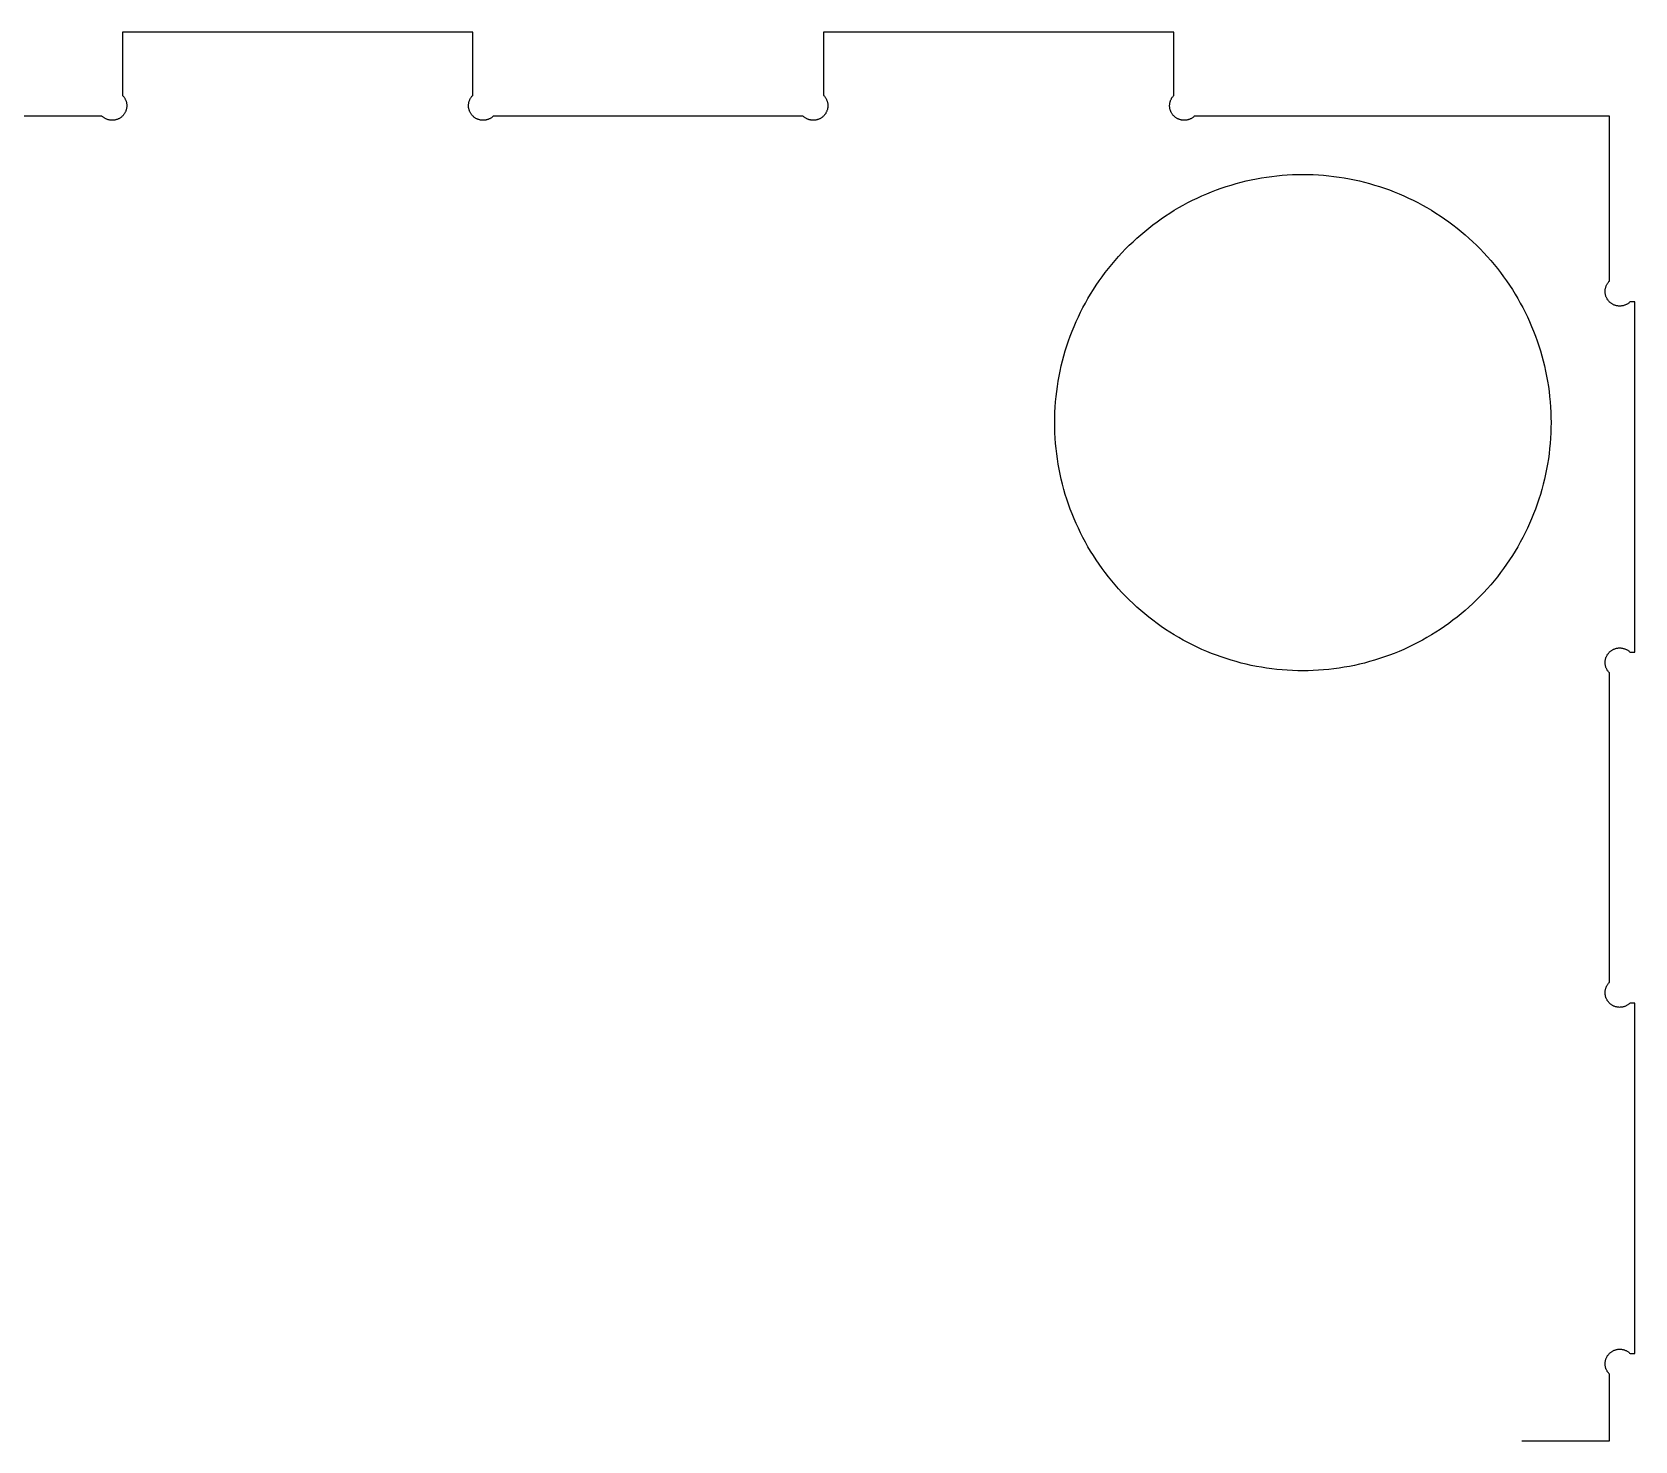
# Model space of a CAD drawing. Extents: x 0 to 96, y 0 to 48.
# Drawn here: x 13.73 to 27.46, y 9.39 to 21.45 of the extents above; entities that cross this region are included whole.
import ezdxf

# ---------------------------------------------------------------- set-up
doc = ezdxf.new("R2010")
doc.units = 0
doc.layers.add('Layer_1', color=7, linetype='CONTINUOUS')

msp = doc.modelspace()

# ---------------------------------------------------------------- linework, layer by layer
at = {"layer": 'Layer_1', "color": 7}
for p, q in [((17.50654, 21.453469), (14.50654, 21.453469)), ((14.50654, 21.453469), (14.50654, 20.9115)), ((17.50654, 20.9115), (17.50654, 21.453469)), ((23.510477, 21.453469), (20.510477, 21.453469)), ((20.510477, 21.453469), (20.510477, 20.9115)), ((23.510477, 20.9115), (23.510477, 21.453469)), ((14.50654, 20.9115), (14.510162, 20.907721)), ((14.510162, 20.907721), (14.513627, 20.903784)), ((14.513627, 20.903784), (14.516933, 20.899729)), ((14.516933, 20.899729), (14.520043, 20.895516)), ((14.520043, 20.895516), (14.522997, 20.891185)), ((14.522997, 20.891185), (14.525752, 20.886737)), ((14.525752, 20.886737), (14.528311, 20.88217)), ((14.528311, 20.88217), (14.530673, 20.877524)), ((14.530673, 20.877524), (14.532879, 20.87276)), ((14.532879, 20.87276), (14.534847, 20.867918)), ((14.534847, 20.867918), (14.536619, 20.862996)), ((17.476461, 20.862996), (17.478232, 20.867918)), ((17.478232, 20.867918), (17.480201, 20.87276)), ((17.480201, 20.87276), (17.482406, 20.877524)), ((17.482406, 20.877524), (17.484768, 20.88217)), ((17.484768, 20.88217), (17.487327, 20.886737)), ((17.487327, 20.886737), (17.490083, 20.891185)), ((17.490083, 20.891185), (17.493036, 20.895516)), ((17.493036, 20.895516), (17.496147, 20.899729)), ((17.496147, 20.899729), (17.499453, 20.903784)), ((17.499453, 20.903784), (17.502918, 20.907721)), ((17.502918, 20.907721), (17.50654, 20.9115)), ((20.510477, 20.9115), (20.514099, 20.907721)), ((20.514099, 20.907721), (20.517563, 20.903784)), ((20.517563, 20.903784), (20.52087, 20.899729)), ((20.52087, 20.899729), (20.523981, 20.895516)), ((20.523981, 20.895516), (20.526933, 20.891185)), ((20.526933, 20.891185), (20.529689, 20.886737)), ((20.529689, 20.886737), (20.532249, 20.88217)), ((20.532249, 20.88217), (20.534611, 20.877524)), ((20.534611, 20.877524), (20.536816, 20.87276)), ((20.536816, 20.87276), (20.538784, 20.867918)), ((20.538784, 20.867918), (20.540556, 20.862996)), ((23.480398, 20.862996), (23.48217, 20.867918)), ((23.48217, 20.867918), (23.484138, 20.87276)), ((23.484138, 20.87276), (23.486343, 20.877524)), ((23.486343, 20.877524), (23.488706, 20.88217)), ((23.488706, 20.88217), (23.491264, 20.886737)), ((23.491264, 20.886737), (23.49402, 20.891185)), ((23.49402, 20.891185), (23.496973, 20.895516)), ((23.496973, 20.895516), (23.500083, 20.899729)), ((23.500083, 20.899729), (23.50339, 20.903784)), ((23.50339, 20.903784), (23.506854, 20.907721)), ((23.506854, 20.907721), (23.510477, 20.9115)), ((14.329768, 20.734729), (11.679374, 20.734729)), ((14.333548, 20.731107), (14.329768, 20.734729)), ((14.337484, 20.727642), (14.333548, 20.731107)), ((14.34154, 20.724335), (14.337484, 20.727642)), ((14.500831, 20.729335), (14.496816, 20.725949)), ((14.50465, 20.732878), (14.500831, 20.729335)), ((14.508351, 20.736579), (14.50465, 20.732878)), ((14.511933, 20.740437), (14.508351, 20.736579)), ((14.51528, 20.744453), (14.511933, 20.740437)), ((14.518508, 20.748587), (14.51528, 20.744453)), ((14.52154, 20.752839), (14.518508, 20.748587)), ((14.524374, 20.757248), (14.52154, 20.752839)), ((14.527051, 20.761737), (14.524374, 20.757248)), ((14.529532, 20.766343), (14.527051, 20.761737)), ((14.531816, 20.771067), (14.529532, 20.766343)), ((14.533902, 20.77587), (14.531816, 20.771067)), ((14.535752, 20.780752), (14.533902, 20.77587)), ((14.537446, 20.785713), (14.535752, 20.780752)), ((14.536619, 20.862996), (14.538193, 20.857996)), ((14.538902, 20.790752), (14.537446, 20.785713)), ((14.538193, 20.857996), (14.539532, 20.852918)), ((14.540122, 20.795831), (14.538902, 20.790752)), ((14.539532, 20.852918), (14.540673, 20.8478)), ((14.541186, 20.800989), (14.540119, 20.795831)), ((14.540673, 20.8478), (14.541618, 20.842681)), ((14.542012, 20.806146), (14.54119, 20.800989)), ((14.541619, 20.842681), (14.54233, 20.837485)), ((14.542603, 20.811343), (14.542014, 20.806146)), ((14.542327, 20.837485), (14.542804, 20.832248)), ((14.542997, 20.816579), (14.542608, 20.811343)), ((14.5428, 20.832248), (14.543078, 20.827052)), ((14.543154, 20.821815), (14.542999, 20.816579)), ((14.543076, 20.827052), (14.543187, 20.821815)), ((17.469926, 20.821815), (17.470037, 20.827052)), ((17.470083, 20.816579), (17.469928, 20.821815)), ((17.470004, 20.827052), (17.470282, 20.832248)), ((17.470477, 20.811343), (17.470088, 20.816579)), ((17.47028, 20.832248), (17.470758, 20.837485)), ((17.471068, 20.806146), (17.470479, 20.811343)), ((17.470752, 20.837485), (17.471463, 20.842681)), ((17.471894, 20.800989), (17.471072, 20.806146)), ((17.471461, 20.842681), (17.472406, 20.8478)), ((17.472957, 20.795831), (17.47189, 20.800989)), ((17.472406, 20.8478), (17.473548, 20.852918)), ((17.474178, 20.790752), (17.472957, 20.795831)), ((17.473548, 20.852918), (17.474887, 20.857996)), ((17.475634, 20.785713), (17.474178, 20.790752)), ((17.474887, 20.857996), (17.476461, 20.862996)), ((17.477327, 20.780752), (17.475634, 20.785713)), ((17.479178, 20.77587), (17.477327, 20.780752)), ((17.481264, 20.771067), (17.479178, 20.77587)), ((17.483548, 20.766343), (17.481264, 20.771067)), ((17.486028, 20.761737), (17.483548, 20.766343)), ((17.488706, 20.757248), (17.486028, 20.761737)), ((17.49154, 20.752839), (17.488706, 20.757248)), ((17.494571, 20.748587), (17.49154, 20.752839)), ((17.4978, 20.744453), (17.494571, 20.748587)), ((17.501147, 20.740437), (17.4978, 20.744453)), ((17.504689, 20.736579), (17.501147, 20.740437)), ((17.50839, 20.732878), (17.504689, 20.736579)), ((17.512249, 20.729335), (17.50839, 20.732878)), ((17.516264, 20.725949), (17.512249, 20.729335)), ((17.677603, 20.729335), (17.673587, 20.725949)), ((17.681461, 20.732878), (17.677603, 20.729335)), ((17.683311, 20.734729), (17.681461, 20.732878)), ((20.333706, 20.734729), (17.683311, 20.734729)), ((20.337484, 20.731107), (20.333706, 20.734729)), ((20.341422, 20.727642), (20.337484, 20.731107)), ((20.345477, 20.724335), (20.341422, 20.727642)), ((20.504768, 20.729335), (20.500752, 20.725949)), ((20.508587, 20.732878), (20.504768, 20.729335)), ((20.512288, 20.736579), (20.508587, 20.732878)), ((20.51587, 20.740437), (20.512288, 20.736579)), ((20.519217, 20.744453), (20.51587, 20.740437)), ((20.522446, 20.748587), (20.519217, 20.744453)), ((20.525477, 20.752839), (20.522446, 20.748587)), ((20.528311, 20.757248), (20.525477, 20.752839)), ((20.530989, 20.761737), (20.528311, 20.757248)), ((20.533469, 20.766343), (20.530989, 20.761737)), ((20.535752, 20.771067), (20.533469, 20.766343)), ((20.537839, 20.77587), (20.535752, 20.771067)), ((20.539689, 20.780752), (20.537839, 20.77587)), ((20.541382, 20.785713), (20.539689, 20.780752)), ((20.540556, 20.862996), (20.54213, 20.857996)), ((20.542839, 20.790752), (20.541382, 20.785713)), ((20.54213, 20.857996), (20.543469, 20.852918)), ((20.54406, 20.795831), (20.542839, 20.790752)), ((20.543469, 20.852918), (20.544611, 20.8478)), ((20.545122, 20.800989), (20.544056, 20.795831)), ((20.544611, 20.8478), (20.545556, 20.842681)), ((20.545949, 20.806146), (20.545127, 20.800989)), ((20.545556, 20.842681), (20.546267, 20.837485)), ((20.54654, 20.811343), (20.545951, 20.806146)), ((20.546264, 20.837485), (20.546742, 20.832248)), ((20.546933, 20.816579), (20.546544, 20.811343)), ((20.546737, 20.832248), (20.547014, 20.827052)), ((20.547091, 20.821815), (20.546936, 20.816579)), ((20.547012, 20.827052), (20.547123, 20.821815)), ((23.473862, 20.821815), (23.473973, 20.827052)), ((23.47402, 20.816579), (23.473864, 20.821815)), ((23.473941, 20.827052), (23.474219, 20.832248)), ((23.474413, 20.811343), (23.474024, 20.816579)), ((23.474217, 20.832248), (23.474694, 20.837485)), ((23.475004, 20.806146), (23.474416, 20.811343)), ((23.474689, 20.837485), (23.4754, 20.842681)), ((23.475831, 20.800989), (23.475009, 20.806146)), ((23.475398, 20.842681), (23.476342, 20.8478)), ((23.476894, 20.795831), (23.475828, 20.800989)), ((23.476343, 20.8478), (23.477484, 20.852918)), ((23.478114, 20.790752), (23.476894, 20.795831)), ((23.477484, 20.852918), (23.478823, 20.857996)), ((23.479571, 20.785713), (23.478114, 20.790752)), ((23.478823, 20.857996), (23.480398, 20.862996)), ((23.481264, 20.780752), (23.479571, 20.785713)), ((23.483114, 20.77587), (23.481264, 20.780752)), ((23.485201, 20.771067), (23.483114, 20.77587)), ((23.487484, 20.766343), (23.485201, 20.771067)), ((23.489966, 20.761737), (23.487484, 20.766343)), ((23.492642, 20.757248), (23.489966, 20.761737)), ((23.495477, 20.752839), (23.492642, 20.757248)), ((23.498508, 20.748587), (23.495477, 20.752839)), ((23.501737, 20.744453), (23.498508, 20.748587)), ((23.505083, 20.740437), (23.501737, 20.744453)), ((23.508627, 20.736579), (23.505083, 20.740437)), ((23.512327, 20.732878), (23.508627, 20.736579)), ((23.516186, 20.729335), (23.512327, 20.732878)), ((23.520201, 20.725949), (23.516186, 20.729335)), ((23.68154, 20.729335), (23.677524, 20.725949)), ((23.685398, 20.732878), (23.68154, 20.729335)), ((23.687249, 20.734729), (23.685398, 20.732878)), ((27.239926, 20.734729), (23.687249, 20.734729)), ((27.239926, 19.320713), (27.239926, 20.734729)), ((14.345752, 20.721225), (14.34154, 20.724335)), ((14.350083, 20.718272), (14.345752, 20.721225)), ((14.354532, 20.715516), (14.350083, 20.718272)), ((14.359099, 20.712957), (14.354532, 20.715516)), ((14.363744, 20.710556), (14.359099, 20.712957)), ((14.368508, 20.70839), (14.363744, 20.710556)), ((14.373351, 20.706422), (14.368508, 20.70839)), ((14.378272, 20.70465), (14.373351, 20.706422)), ((14.383272, 20.703075), (14.378272, 20.70465)), ((14.388351, 20.701737), (14.383272, 20.703075)), ((14.39343, 20.700595), (14.388351, 20.701737)), ((14.398587, 20.69965), (14.39343, 20.700594)), ((14.403784, 20.698941), (14.398587, 20.69965)), ((14.408981, 20.69843), (14.403784, 20.698942)), ((14.414217, 20.698154), (14.408981, 20.698429)), ((14.419453, 20.698115), (14.414217, 20.698159)), ((14.424689, 20.698272), (14.419453, 20.698114)), ((14.429926, 20.698666), (14.424689, 20.698272)), ((14.435122, 20.699256), (14.429926, 20.698666)), ((14.44028, 20.700083), (14.435122, 20.699256)), ((14.445438, 20.701107), (14.44028, 20.700083)), ((14.450517, 20.702367), (14.445438, 20.701107)), ((14.455517, 20.703823), (14.450517, 20.702367)), ((14.460477, 20.705516), (14.455517, 20.703823)), ((14.465398, 20.707367), (14.460477, 20.705516)), ((14.470201, 20.709453), (14.465398, 20.707367)), ((14.474887, 20.711737), (14.470201, 20.709453)), ((14.479532, 20.714217), (14.474887, 20.711737)), ((14.48402, 20.716855), (14.479532, 20.714217)), ((14.48843, 20.719729), (14.48402, 20.716855)), ((14.492681, 20.72276), (14.48843, 20.719729)), ((14.496816, 20.725949), (14.492681, 20.72276)), ((17.520398, 20.72276), (17.516264, 20.725949)), ((17.52465, 20.719729), (17.520398, 20.72276)), ((17.52906, 20.716855), (17.52465, 20.719729)), ((17.533548, 20.714217), (17.52906, 20.716855)), ((17.538193, 20.711737), (17.533548, 20.714217)), ((17.542879, 20.709453), (17.538193, 20.711737)), ((17.547681, 20.707367), (17.542879, 20.709453)), ((17.552603, 20.705516), (17.547681, 20.707367)), ((17.557563, 20.703823), (17.552603, 20.705516)), ((17.562563, 20.702367), (17.557563, 20.703823)), ((17.567642, 20.701107), (17.562563, 20.702367)), ((17.5728, 20.700083), (17.567642, 20.701106)), ((17.577957, 20.699256), (17.5728, 20.700083)), ((17.583154, 20.698666), (17.577957, 20.699256)), ((17.58839, 20.698272), (17.583154, 20.698665)), ((17.593627, 20.698115), (17.58839, 20.698272)), ((17.596224, 20.698115), (17.593627, 20.698115)), ((17.601461, 20.698272), (17.596224, 20.698114)), ((17.606698, 20.698666), (17.601461, 20.698272)), ((17.611894, 20.699256), (17.606698, 20.698666)), ((17.617051, 20.700083), (17.611894, 20.699256)), ((17.622209, 20.701107), (17.617051, 20.700083)), ((17.627288, 20.702367), (17.622209, 20.701107)), ((17.632288, 20.703823), (17.627288, 20.702367)), ((17.637288, 20.705516), (17.632288, 20.703823)), ((17.64217, 20.707367), (17.637288, 20.705516)), ((17.646973, 20.709453), (17.64217, 20.707367)), ((17.651658, 20.711737), (17.646973, 20.709453)), ((17.656303, 20.714217), (17.651658, 20.711737)), ((17.660792, 20.716855), (17.656303, 20.714217)), ((17.665201, 20.719729), (17.660792, 20.716855)), ((17.669453, 20.72276), (17.665201, 20.719729)), ((17.673587, 20.725949), (17.669453, 20.72276)), ((20.349689, 20.721225), (20.345477, 20.724335)), ((20.35402, 20.718272), (20.349689, 20.721225)), ((20.358469, 20.715516), (20.35402, 20.718272)), ((20.363036, 20.712957), (20.358469, 20.715516)), ((20.367681, 20.710556), (20.363036, 20.712957)), ((20.372446, 20.70839), (20.367681, 20.710556)), ((20.377288, 20.706422), (20.372446, 20.70839)), ((20.382209, 20.70465), (20.377288, 20.706422)), ((20.387209, 20.703075), (20.382209, 20.70465)), ((20.392288, 20.701737), (20.387209, 20.703075)), ((20.397367, 20.700595), (20.392288, 20.701737)), ((20.402524, 20.69965), (20.397367, 20.700594)), ((20.407721, 20.698941), (20.402524, 20.69965)), ((20.412918, 20.69843), (20.407721, 20.698942)), ((20.418154, 20.698154), (20.412918, 20.698429)), ((20.42339, 20.698115), (20.418154, 20.698159)), ((20.428627, 20.698272), (20.42339, 20.698114)), ((20.433862, 20.698666), (20.428627, 20.698272)), ((20.43906, 20.699256), (20.433862, 20.698666)), ((20.444217, 20.700083), (20.43906, 20.699256)), ((20.449374, 20.701107), (20.444217, 20.700083)), ((20.454453, 20.702367), (20.449374, 20.701107)), ((20.459453, 20.703823), (20.454453, 20.702367)), ((20.464413, 20.705516), (20.459453, 20.703823)), ((20.469336, 20.707367), (20.464413, 20.705516)), ((20.474138, 20.709453), (20.469336, 20.707367)), ((20.478823, 20.711737), (20.474138, 20.709453)), ((20.483469, 20.714217), (20.478823, 20.711737)), ((20.487957, 20.716855), (20.483469, 20.714217)), ((20.492367, 20.719729), (20.487957, 20.716855)), ((20.496619, 20.72276), (20.492367, 20.719729)), ((20.500752, 20.725949), (20.496619, 20.72276)), ((23.524336, 20.72276), (23.520201, 20.725949)), ((23.528587, 20.719729), (23.524336, 20.72276)), ((23.532997, 20.716855), (23.528587, 20.719729)), ((23.537484, 20.714217), (23.532997, 20.716855)), ((23.54213, 20.711737), (23.537484, 20.714217)), ((23.546816, 20.709453), (23.54213, 20.711737)), ((23.551619, 20.707367), (23.546816, 20.709453)), ((23.55654, 20.705516), (23.551619, 20.707367)), ((23.5615, 20.703823), (23.55654, 20.705516)), ((23.5665, 20.702367), (23.5615, 20.703823)), ((23.571579, 20.701107), (23.5665, 20.702367)), ((23.576737, 20.700083), (23.571579, 20.701106)), ((23.581894, 20.699256), (23.576737, 20.700083)), ((23.587091, 20.698666), (23.581894, 20.699256)), ((23.592327, 20.698272), (23.587091, 20.698665)), ((23.597563, 20.698115), (23.592327, 20.698272)), ((23.600162, 20.698115), (23.597563, 20.698115)), ((23.605398, 20.698272), (23.600162, 20.698114)), ((23.610634, 20.698666), (23.605398, 20.698272)), ((23.615831, 20.699256), (23.610634, 20.698666)), ((23.620989, 20.700083), (23.615831, 20.699256)), ((23.626147, 20.701107), (23.620989, 20.700083)), ((23.631224, 20.702367), (23.626147, 20.701107)), ((23.636224, 20.703823), (23.631224, 20.702367)), ((23.641224, 20.705516), (23.636224, 20.703823)), ((23.646107, 20.707367), (23.641224, 20.705516)), ((23.65091, 20.709453), (23.646107, 20.707367)), ((23.655594, 20.711737), (23.65091, 20.709453)), ((23.660241, 20.714217), (23.655594, 20.711737)), ((23.664729, 20.716855), (23.660241, 20.714217)), ((23.669138, 20.719729), (23.664729, 20.716855)), ((23.67339, 20.72276), (23.669138, 20.719729)), ((23.677524, 20.725949), (23.67339, 20.72276)), ((24.086461, 20.167957), (24.129689, 20.178587)), ((24.129689, 20.178587), (24.173114, 20.188272)), ((24.173114, 20.188272), (24.216737, 20.197091)), ((24.216737, 20.197091), (24.260556, 20.204965)), ((24.260556, 20.204965), (24.304492, 20.211933)), ((24.304492, 20.211933), (24.348587, 20.217957)), ((24.348587, 20.217957), (24.3928, 20.223075)), ((24.3928, 20.223075), (24.43713, 20.227288)), ((24.43713, 20.227288), (24.4815, 20.230516)), ((24.4815, 20.230516), (24.525949, 20.232839)), ((24.525949, 20.232839), (24.570438, 20.234256)), ((24.570438, 20.234256), (24.614926, 20.234729)), ((24.614926, 20.234729), (24.659413, 20.234257)), ((24.659413, 20.234256), (24.703902, 20.232839)), ((24.703902, 20.232839), (24.748351, 20.230516)), ((24.748351, 20.230516), (24.79276, 20.227288)), ((24.79276, 20.227288), (24.837051, 20.223075)), ((24.837051, 20.223075), (24.881264, 20.217957)), ((24.881264, 20.217957), (24.925359, 20.211933)), ((24.925359, 20.211933), (24.969296, 20.204965)), ((24.969296, 20.204965), (25.013114, 20.197091)), ((25.013114, 20.197091), (25.056737, 20.188272)), ((25.056737, 20.188272), (25.100162, 20.178587)), ((25.100162, 20.178587), (25.14339, 20.167957)), ((23.710162, 20.032485), (23.750594, 20.050989)), ((23.750594, 20.050989), (23.791461, 20.068666)), ((23.791461, 20.068666), (23.832681, 20.085516)), ((23.832681, 20.085516), (23.874217, 20.101461)), ((23.874217, 20.101461), (23.916107, 20.11654)), ((23.916107, 20.11654), (23.958272, 20.130713)), ((23.958272, 20.130713), (24.000752, 20.14402)), ((24.000752, 20.14402), (24.043469, 20.156461)), ((24.043469, 20.156461), (24.086461, 20.167957)), ((25.14339, 20.167957), (25.186382, 20.156461)), ((25.186382, 20.156461), (25.229138, 20.14402)), ((25.229138, 20.14402), (25.271579, 20.130713)), ((25.271579, 20.130713), (25.313784, 20.11654)), ((25.313784, 20.11654), (25.355634, 20.101461)), ((25.355634, 20.101461), (25.397209, 20.085516)), ((25.397209, 20.085516), (25.43839, 20.068666)), ((25.43839, 20.068666), (25.479257, 20.050989)), ((25.479257, 20.050989), (25.519729, 20.032485)), ((23.438981, 19.879689), (23.476303, 19.903902)), ((23.476303, 19.903902), (23.514138, 19.927367)), ((23.514138, 19.927367), (23.552446, 19.950044)), ((23.552446, 19.950044), (23.591186, 19.971855)), ((23.591186, 19.971855), (23.630438, 19.992918)), ((23.630438, 19.992918), (23.670083, 20.013115)), ((23.670083, 20.013115), (23.710162, 20.032485)), ((25.519729, 20.032485), (25.559768, 20.013115)), ((25.559768, 20.013115), (25.599453, 19.992918)), ((25.599453, 19.992918), (25.638666, 19.971855)), ((25.638666, 19.971855), (25.677446, 19.950044)), ((25.677446, 19.950044), (25.715752, 19.927367)), ((25.715752, 19.927367), (25.753548, 19.903902)), ((25.753548, 19.903902), (25.79087, 19.879689)), ((23.260398, 19.747052), (23.295004, 19.775083)), ((23.295004, 19.775083), (23.330162, 19.802367)), ((23.330162, 19.802367), (23.36587, 19.828902)), ((23.36587, 19.828902), (23.40217, 19.85465)), ((23.40217, 19.85465), (23.438981, 19.879689)), ((25.79087, 19.879689), (25.827681, 19.85465)), ((25.827681, 19.85465), (25.863981, 19.828902)), ((25.863981, 19.828902), (25.899689, 19.802367)), ((25.899689, 19.802367), (25.934887, 19.775083)), ((25.934887, 19.775083), (25.969453, 19.747052)), ((23.128154, 19.627957), (23.16028, 19.658784)), ((23.16028, 19.658784), (23.193036, 19.688902)), ((23.193036, 19.688902), (23.226422, 19.718351)), ((23.226422, 19.718351), (23.260398, 19.747052)), ((25.969453, 19.747052), (26.00343, 19.718351)), ((26.00343, 19.718351), (26.036816, 19.688902)), ((26.036816, 19.688902), (26.069611, 19.658784)), ((26.069611, 19.658784), (26.101698, 19.627957)), ((22.977603, 19.464256), (23.006303, 19.498233)), ((23.006303, 19.498233), (23.035752, 19.531619)), ((23.035752, 19.531619), (23.06587, 19.564374)), ((23.06587, 19.564374), (23.096658, 19.5965)), ((23.096658, 19.5965), (23.128154, 19.627957)), ((26.101698, 19.627957), (26.133193, 19.5965)), ((26.133193, 19.5965), (26.163981, 19.564374)), ((26.163981, 19.564374), (26.194099, 19.531619)), ((26.194099, 19.531619), (26.223548, 19.498233)), ((26.223548, 19.498233), (26.252288, 19.464256)), ((22.870004, 19.322485), (22.895752, 19.358784)), ((22.895752, 19.358784), (22.922288, 19.394493)), ((22.922288, 19.394493), (22.949571, 19.42965)), ((22.949571, 19.42965), (22.977603, 19.464256)), ((26.252288, 19.464256), (26.28028, 19.42965)), ((26.28028, 19.42965), (26.307563, 19.394493)), ((26.307563, 19.394493), (26.334099, 19.358784)), ((26.334099, 19.358784), (26.359887, 19.322485)), ((22.797288, 19.210516), (22.820752, 19.248351)), ((22.820752, 19.248351), (22.844966, 19.285674)), ((22.844966, 19.285674), (22.870004, 19.322485)), ((26.359887, 19.322485), (26.384887, 19.285674)), ((26.384887, 19.285674), (26.409138, 19.248351)), ((26.409138, 19.248351), (26.432563, 19.210516)), ((27.203508, 19.225752), (27.203308, 19.230989)), ((27.203311, 19.230989), (27.203422, 19.236225)), ((27.20339, 19.236225), (27.203668, 19.241461)), ((27.203862, 19.220555), (27.203507, 19.225752)), ((27.203666, 19.241461), (27.204143, 19.246697)), ((27.204492, 19.215359), (27.203859, 19.220555)), ((27.204138, 19.246697), (27.204849, 19.251855)), ((27.204847, 19.251855), (27.205791, 19.257012)), ((27.205792, 19.257012), (27.206933, 19.26213)), ((27.206933, 19.26213), (27.208272, 19.26717)), ((27.208272, 19.26717), (27.209847, 19.27217)), ((27.209847, 19.27217), (27.211619, 19.277091)), ((27.211619, 19.277091), (27.213587, 19.281973)), ((27.213587, 19.281973), (27.215792, 19.286737)), ((27.215792, 19.286737), (27.218154, 19.291382)), ((27.218154, 19.291382), (27.220713, 19.295949)), ((27.220713, 19.295949), (27.223469, 19.300398)), ((27.223469, 19.300398), (27.226422, 19.304729)), ((27.226422, 19.304729), (27.229532, 19.308941)), ((27.229532, 19.308941), (27.232839, 19.312996)), ((27.232839, 19.312996), (27.236303, 19.316933)), ((27.236303, 19.316933), (27.239926, 19.320713)), ((22.71154, 19.054571), (22.731737, 19.094217)), ((22.731737, 19.094217), (22.75276, 19.13343)), ((22.75276, 19.13343), (22.774611, 19.172209)), ((22.774611, 19.172209), (22.797288, 19.210516)), ((26.432563, 19.210516), (26.455241, 19.172209)), ((26.455241, 19.172209), (26.477091, 19.13343)), ((26.477091, 19.13343), (26.498114, 19.094217)), ((26.498114, 19.094217), (26.518311, 19.054571)), ((27.20528, 19.210162), (27.204491, 19.215359)), ((27.206343, 19.205044), (27.205277, 19.210162)), ((27.207563, 19.199965), (27.206343, 19.205044)), ((27.20902, 19.194926), (27.207563, 19.199965)), ((27.210713, 19.189965), (27.20902, 19.194926)), ((27.212603, 19.185083), (27.210713, 19.189965)), ((27.21465, 19.18028), (27.212603, 19.185083)), ((27.216933, 19.175556), (27.21465, 19.18028)), ((27.219413, 19.170949), (27.216933, 19.175556)), ((27.222091, 19.166461), (27.219413, 19.170949)), ((27.224926, 19.162052), (27.222091, 19.166461)), ((27.227957, 19.1578), (27.224926, 19.162052)), ((27.231186, 19.153666), (27.227957, 19.1578)), ((27.234571, 19.14965), (27.231186, 19.153666)), ((27.238114, 19.145792), (27.234571, 19.14965)), ((27.241816, 19.142091), (27.238114, 19.145792)), ((27.245634, 19.138548), (27.241816, 19.142091)), ((27.24965, 19.135162), (27.245634, 19.138548)), ((27.253784, 19.131973), (27.24965, 19.135162)), ((27.258076, 19.128941), (27.253784, 19.131973)), ((27.262446, 19.126067), (27.258076, 19.128941)), ((27.266973, 19.12343), (27.262446, 19.126067)), ((27.271579, 19.120949), (27.266973, 19.12343)), ((27.276264, 19.118666), (27.271579, 19.120949)), ((27.281107, 19.116579), (27.276264, 19.118666)), ((27.285989, 19.114689), (27.281107, 19.116579)), ((27.290949, 19.113036), (27.285989, 19.114689)), ((27.295949, 19.111579), (27.290949, 19.113036)), ((27.301068, 19.110319), (27.295949, 19.111579)), ((27.306186, 19.109296), (27.301068, 19.110319)), ((27.311343, 19.108469), (27.306186, 19.109296)), ((27.31654, 19.107878), (27.311343, 19.108468)), ((27.321776, 19.107485), (27.31654, 19.107878)), ((27.327012, 19.107327), (27.321776, 19.107485)), ((27.332249, 19.107367), (27.327012, 19.107322)), ((27.337484, 19.107642), (27.332249, 19.107367)), ((27.342681, 19.108154), (27.337484, 19.107642)), ((27.347879, 19.108863), (27.342681, 19.108154)), ((27.353036, 19.109768), (27.347879, 19.108863)), ((27.358154, 19.11091), (27.353036, 19.109768)), ((27.363193, 19.112288), (27.358154, 19.11091)), ((27.368193, 19.113823), (27.363193, 19.112288)), ((27.373114, 19.115634), (27.368193, 19.113823)), ((27.377957, 19.117603), (27.373114, 19.115634)), ((27.382721, 19.119768), (27.377957, 19.117603)), ((27.387406, 19.12217), (27.382721, 19.119768)), ((27.391933, 19.124729), (27.387406, 19.12217)), ((27.396382, 19.127485), (27.391933, 19.124729)), ((27.400713, 19.130437), (27.396382, 19.127485)), ((27.404926, 19.133548), (27.400713, 19.130437)), ((27.40902, 19.136855), (27.404926, 19.133548)), ((27.412918, 19.140319), (27.40902, 19.136855)), ((27.416698, 19.143941), (27.412918, 19.140319)), ((27.458666, 19.143941), (27.416698, 19.143941)), ((27.458666, 16.143941), (27.458666, 19.143941)), ((22.655989, 18.933193), (22.673627, 18.97402)), ((22.673627, 18.97402), (22.69217, 19.014493)), ((22.69217, 19.014493), (22.71154, 19.054571)), ((26.518311, 19.054571), (26.537681, 19.014493)), ((26.537681, 19.014493), (26.556224, 18.97402)), ((26.556224, 18.97402), (26.573902, 18.933193)), ((22.593941, 18.766382), (22.608114, 18.808548)), ((22.608114, 18.808548), (22.623193, 18.850437)), ((22.623193, 18.850437), (22.639138, 18.891973)), ((22.639138, 18.891973), (22.655989, 18.933193)), ((26.573902, 18.933193), (26.590713, 18.891973)), ((26.590713, 18.891973), (26.606658, 18.850437)), ((26.606658, 18.850437), (26.621737, 18.808548)), ((26.621737, 18.808548), (26.63591, 18.766382)), ((22.556698, 18.638193), (22.568193, 18.681185)), ((22.568193, 18.681185), (22.580634, 18.723902)), ((22.580634, 18.723902), (22.593941, 18.766382)), ((26.63591, 18.766382), (26.649217, 18.723902)), ((26.649217, 18.723902), (26.661658, 18.681185)), ((26.661658, 18.681185), (26.673154, 18.638193)), ((22.527563, 18.507918), (22.536382, 18.55154)), ((22.536382, 18.55154), (22.546068, 18.594965)), ((22.546068, 18.594965), (22.556698, 18.638193)), ((26.673154, 18.638193), (26.683784, 18.594965)), ((26.683784, 18.594965), (26.693508, 18.55154)), ((26.693508, 18.55154), (26.702288, 18.507918)), ((22.506698, 18.376067), (22.512721, 18.420162)), ((22.512721, 18.420162), (22.519689, 18.464099)), ((22.519689, 18.464099), (22.527563, 18.507918)), ((26.702288, 18.507918), (26.710162, 18.464099)), ((26.710162, 18.464099), (26.71713, 18.420162)), ((26.71713, 18.420162), (26.723193, 18.376067)), ((22.494138, 18.243154), (22.497367, 18.287524)), ((22.497367, 18.287524), (22.501579, 18.331855)), ((22.501579, 18.331855), (22.506698, 18.376067)), ((26.723193, 18.376067), (26.728272, 18.331855)), ((26.728272, 18.331855), (26.732484, 18.287524)), ((26.732484, 18.287524), (26.735752, 18.243154)), ((22.489926, 18.109729), (22.490403, 18.154217)), ((22.490398, 18.154217), (22.491776, 18.198705)), ((22.491776, 18.198705), (22.494138, 18.243154)), ((26.735752, 18.243154), (26.738076, 18.198705)), ((26.738076, 18.198705), (26.739453, 18.154217)), ((26.739453, 18.154217), (26.739931, 18.109729)), ((22.490398, 18.065201), (22.48992, 18.109729)), ((22.491776, 18.020752), (22.490398, 18.065201)), ((22.494138, 17.976304), (22.491776, 18.020752)), ((26.738076, 18.020752), (26.735752, 17.976304)), ((26.739453, 18.065201), (26.738076, 18.020752)), ((26.739926, 18.109729), (26.739448, 18.065201)), ((22.497367, 17.931894), (22.494138, 17.976304)), ((22.501579, 17.887603), (22.497367, 17.931894)), ((22.506698, 17.84339), (22.501579, 17.887603)), ((26.728272, 17.887603), (26.723193, 17.84339)), ((26.732484, 17.931894), (26.728272, 17.887603)), ((26.735752, 17.976304), (26.732484, 17.931894)), ((22.512721, 17.799296), (22.506698, 17.84339)), ((22.519689, 17.755319), (22.512721, 17.799296)), ((22.527563, 17.71154), (22.519689, 17.755319)), ((22.536382, 17.667918), (22.527563, 17.71154)), ((26.702288, 17.71154), (26.693508, 17.667918)), ((26.710162, 17.755319), (26.702288, 17.71154)), ((26.71713, 17.799296), (26.710162, 17.755319)), ((26.723193, 17.84339), (26.71713, 17.799296)), ((22.546068, 17.624493), (22.536382, 17.667918)), ((22.556698, 17.581264), (22.546068, 17.624493)), ((22.568193, 17.538272), (22.556698, 17.581264)), ((26.673154, 17.581264), (26.661658, 17.538272)), ((26.683784, 17.624493), (26.673154, 17.581264)), ((26.693508, 17.667918), (26.683784, 17.624493)), ((22.580634, 17.495516), (22.568193, 17.538272)), ((22.593941, 17.453075), (22.580634, 17.495516)), ((22.608114, 17.41087), (22.593941, 17.453075)), ((26.63591, 17.453075), (26.621737, 17.41087)), ((26.649217, 17.495516), (26.63591, 17.453075)), ((26.661658, 17.538272), (26.649217, 17.495516)), ((22.623193, 17.36902), (22.608114, 17.41087)), ((22.639138, 17.327445), (22.623193, 17.36902)), ((22.655989, 17.286264), (22.639138, 17.327445)), ((26.590713, 17.327445), (26.573902, 17.286264)), ((26.606658, 17.36902), (26.590713, 17.327445)), ((26.621737, 17.41087), (26.606658, 17.36902)), ((22.673627, 17.245398), (22.655989, 17.286264)), ((22.69217, 17.204926), (22.673627, 17.245398)), ((22.71154, 17.164886), (22.69217, 17.204926)), ((22.731737, 17.125201), (22.71154, 17.164886)), ((26.518311, 17.164886), (26.498114, 17.125201)), ((26.537681, 17.204926), (26.518311, 17.164886)), ((26.556224, 17.245398), (26.537681, 17.204926)), ((26.573902, 17.286264), (26.556224, 17.245398)), ((22.75276, 17.085989), (22.731737, 17.125201)), ((22.774611, 17.047209), (22.75276, 17.085989)), ((22.797288, 17.008902), (22.774611, 17.047209)), ((26.455241, 17.047209), (26.432563, 17.008902)), ((26.477091, 17.085989), (26.455241, 17.047209)), ((26.498114, 17.125201), (26.477091, 17.085989)), ((22.820752, 16.971107), (22.797288, 17.008902)), ((22.844966, 16.933784), (22.820752, 16.971107)), ((22.870004, 16.896973), (22.844966, 16.933784)), ((22.895752, 16.860674), (22.870004, 16.896973)), ((26.359887, 16.896973), (26.334099, 16.860674)), ((26.384887, 16.933784), (26.359887, 16.896973)), ((26.409138, 16.971107), (26.384887, 16.933784)), ((26.432563, 17.008902), (26.409138, 16.971107)), ((22.922288, 16.824965), (22.895752, 16.860674)), ((22.949571, 16.789768), (22.922288, 16.824965)), ((22.977603, 16.755201), (22.949571, 16.789768)), ((23.006303, 16.721185), (22.977603, 16.755201)), ((26.252288, 16.755201), (26.223548, 16.721185)), ((26.28028, 16.789768), (26.252288, 16.755201)), ((26.307563, 16.824965), (26.28028, 16.789768)), ((26.334099, 16.860674), (26.307563, 16.824965)), ((23.035752, 16.687839), (23.006303, 16.721185)), ((23.06587, 16.655044), (23.035752, 16.687839)), ((23.096658, 16.622918), (23.06587, 16.655044)), ((23.128154, 16.591461), (23.096658, 16.622918)), ((26.133193, 16.622918), (26.101698, 16.591461)), ((26.163981, 16.655044), (26.133193, 16.622918)), ((26.194099, 16.687839), (26.163981, 16.655044)), ((26.223548, 16.721185), (26.194099, 16.687839)), ((23.16028, 16.560674), (23.128154, 16.591461)), ((23.193036, 16.530555), (23.16028, 16.560674)), ((23.226422, 16.501107), (23.193036, 16.530555)), ((23.260398, 16.472367), (23.226422, 16.501107)), ((23.295004, 16.444374), (23.260398, 16.472367)), ((25.969453, 16.472367), (25.934887, 16.444374)), ((26.00343, 16.501107), (25.969453, 16.472367)), ((26.036816, 16.530555), (26.00343, 16.501107)), ((26.069611, 16.560674), (26.036816, 16.530555)), ((26.101698, 16.591461), (26.069611, 16.560674)), ((23.330162, 16.417091), (23.295004, 16.444374)), ((23.36587, 16.390556), (23.330162, 16.417091)), ((23.40217, 16.364768), (23.36587, 16.390556)), ((23.438981, 16.339768), (23.40217, 16.364768)), ((23.476303, 16.315516), (23.438981, 16.339768)), ((25.79087, 16.339768), (25.753548, 16.315516)), ((25.827681, 16.364768), (25.79087, 16.339768)), ((25.863981, 16.390556), (25.827681, 16.364768)), ((25.899689, 16.417091), (25.863981, 16.390556)), ((25.934887, 16.444374), (25.899689, 16.417091)), ((23.514138, 16.292091), (23.476303, 16.315516)), ((23.552446, 16.269414), (23.514138, 16.292091)), ((23.591186, 16.247563), (23.552446, 16.269414)), ((23.630438, 16.22654), (23.591186, 16.247563)), ((23.670083, 16.206343), (23.630438, 16.22654)), ((23.710162, 16.186973), (23.670083, 16.206343)), ((25.559768, 16.206343), (25.519729, 16.186973)), ((25.599453, 16.22654), (25.559768, 16.206343)), ((25.638666, 16.247563), (25.599453, 16.22654)), ((25.677446, 16.269414), (25.638666, 16.247563)), ((25.715752, 16.292091), (25.677446, 16.269414)), ((25.753548, 16.315516), (25.715752, 16.292091)), ((23.750594, 16.16843), (23.710162, 16.186973)), ((23.791461, 16.150752), (23.750594, 16.16843)), ((23.832681, 16.133941), (23.791461, 16.150752)), ((23.874217, 16.117996), (23.832681, 16.133941)), ((23.916107, 16.102918), (23.874217, 16.117996)), ((23.958272, 16.088744), (23.916107, 16.102918)), ((24.000752, 16.075398), (23.958272, 16.088744)), ((24.043469, 16.062996), (24.000752, 16.075398)), ((24.086461, 16.0515), (24.043469, 16.062996)), ((25.186382, 16.062996), (25.14339, 16.0515)), ((25.229138, 16.075398), (25.186382, 16.062996)), ((25.271579, 16.088744), (25.229138, 16.075398)), ((25.313784, 16.102918), (25.271579, 16.088744)), ((25.355634, 16.117996), (25.313784, 16.102918)), ((25.397209, 16.133941), (25.355634, 16.117996)), ((25.43839, 16.150752), (25.397209, 16.133941)), ((25.479257, 16.16843), (25.43839, 16.150752)), ((25.519729, 16.186973), (25.479257, 16.16843)), ((27.203311, 16.056855), (27.203511, 16.062091)), ((27.203508, 16.062091), (27.203863, 16.067288)), ((27.203862, 16.067288), (27.204496, 16.072485)), ((27.204492, 16.072485), (27.205281, 16.077681)), ((27.20528, 16.077681), (27.206347, 16.0828)), ((27.206343, 16.0828), (27.207563, 16.087878)), ((27.207563, 16.087878), (27.20902, 16.092918)), ((27.20902, 16.092918), (27.210713, 16.097878)), ((27.210713, 16.097878), (27.212603, 16.10276)), ((27.212603, 16.10276), (27.21465, 16.107563)), ((27.21465, 16.107563), (27.216933, 16.112288)), ((27.216933, 16.112288), (27.219413, 16.116894)), ((27.219413, 16.116894), (27.222091, 16.121422)), ((27.222091, 16.121422), (27.224926, 16.125792)), ((27.224926, 16.125792), (27.227957, 16.130083)), ((27.227957, 16.130083), (27.231186, 16.134217)), ((27.231186, 16.134217), (27.234571, 16.138193)), ((27.234571, 16.138193), (27.238114, 16.142052)), ((27.238114, 16.142052), (27.241816, 16.145752)), ((27.241816, 16.145752), (27.245634, 16.149296)), ((27.245634, 16.149296), (27.24965, 16.152681)), ((27.24965, 16.152681), (27.253784, 16.15587)), ((27.253784, 16.15587), (27.258076, 16.158902)), ((27.258076, 16.158902), (27.262446, 16.161776)), ((27.262446, 16.161776), (27.266973, 16.164453)), ((27.266973, 16.164453), (27.271579, 16.166894)), ((27.271579, 16.166894), (27.276264, 16.169178)), ((27.276264, 16.169178), (27.281107, 16.171264)), ((27.281107, 16.171264), (27.285989, 16.173154)), ((27.285989, 16.173154), (27.290949, 16.174807)), ((27.290949, 16.174807), (27.295949, 16.176264)), ((27.295949, 16.176264), (27.301068, 16.177524)), ((27.301068, 16.177524), (27.306186, 16.178547)), ((27.306186, 16.178548), (27.311343, 16.179374)), ((27.311343, 16.179374), (27.31654, 16.179966)), ((27.31654, 16.179965), (27.321776, 16.180358)), ((27.321776, 16.180359), (27.327012, 16.180516)), ((27.327012, 16.180516), (27.332249, 16.180472)), ((27.332249, 16.180477), (27.337484, 16.180201)), ((27.337484, 16.180201), (27.342681, 16.179689)), ((27.342681, 16.179689), (27.347879, 16.17898)), ((27.347879, 16.178981), (27.353036, 16.178075)), ((27.353036, 16.178075), (27.358154, 16.176933)), ((27.358154, 16.176933), (27.363193, 16.175555)), ((27.363193, 16.175555), (27.368193, 16.17402)), ((27.368193, 16.17402), (27.373114, 16.172248)), ((27.373114, 16.172248), (27.377957, 16.170241)), ((27.377957, 16.170241), (27.382721, 16.168075)), ((27.382721, 16.168075), (27.387406, 16.165713)), ((27.387406, 16.165713), (27.391933, 16.163115)), ((27.391933, 16.163115), (27.396382, 16.160359)), ((27.396382, 16.160359), (27.400713, 16.157445)), ((27.400713, 16.157445), (27.404926, 16.154296)), ((27.404926, 16.154296), (27.40902, 16.151028)), ((27.40902, 16.151028), (27.412918, 16.147563)), ((27.412918, 16.147563), (27.416698, 16.143941)), ((27.416698, 16.143941), (27.458666, 16.143941)), ((24.129689, 16.04087), (24.086461, 16.0515)), ((24.173114, 16.031146), (24.129689, 16.04087)), ((24.216737, 16.022367), (24.173114, 16.031146)), ((24.260556, 16.014493), (24.216737, 16.022367)), ((24.304492, 16.007524), (24.260556, 16.014493)), ((24.348587, 16.001461), (24.304492, 16.007524)), ((24.3928, 15.996382), (24.348587, 16.001461)), ((24.43713, 15.99217), (24.3928, 15.996382)), ((24.4815, 15.988902), (24.43713, 15.99217)), ((24.525949, 15.986579), (24.4815, 15.988902)), ((24.570438, 15.985201), (24.525949, 15.986579)), ((24.614926, 15.984729), (24.570438, 15.985201)), ((24.659413, 15.985201), (24.614926, 15.984729)), ((24.703902, 15.986579), (24.659413, 15.985201)), ((24.748351, 15.988902), (24.703902, 15.986579)), ((24.79276, 15.99217), (24.748351, 15.988902)), ((24.837051, 15.996382), (24.79276, 15.99217)), ((24.881264, 16.001461), (24.837051, 15.996382)), ((24.925359, 16.007524), (24.881264, 16.001461)), ((24.969296, 16.014493), (24.925359, 16.007524)), ((25.013114, 16.022367), (24.969296, 16.014493)), ((25.056737, 16.031146), (25.013114, 16.022367)), ((25.100162, 16.04087), (25.056737, 16.031146)), ((25.14339, 16.0515), (25.100162, 16.04087)), ((27.203508, 16.048981), (27.203308, 16.054217)), ((27.203311, 16.054217), (27.203311, 16.056855)), ((27.203862, 16.043784), (27.203507, 16.048981)), ((27.204492, 16.038587), (27.203859, 16.043784)), ((27.20528, 16.03339), (27.204491, 16.038587)), ((27.206343, 16.028272), (27.205277, 16.03339)), ((27.207563, 16.023193), (27.206343, 16.028272)), ((27.20902, 16.018154), (27.207563, 16.023193)), ((27.210713, 16.013193), (27.20902, 16.018154)), ((27.212603, 16.008311), (27.210713, 16.013193)), ((27.21465, 16.003508), (27.212603, 16.008311)), ((27.216933, 15.998784), (27.21465, 16.003508)), ((27.219413, 15.994178), (27.216933, 15.998784)), ((27.222091, 15.98965), (27.219413, 15.994178)), ((27.224926, 15.98528), (27.222091, 15.98965)), ((27.227957, 15.981028), (27.224926, 15.98528)), ((27.231186, 15.976855), (27.227957, 15.981028)), ((27.234571, 15.972878), (27.231186, 15.976855)), ((27.238114, 15.96902), (27.234571, 15.972878)), ((27.239926, 15.96713), (27.238114, 15.96902)), ((27.239926, 13.316776), (27.239926, 15.96713)), ((27.236303, 13.312996), (27.239926, 13.316776)), ((27.203508, 13.221815), (27.203308, 13.227052)), ((27.203311, 13.227052), (27.203422, 13.232288)), ((27.20339, 13.232288), (27.203668, 13.237524)), ((27.203862, 13.216618), (27.203507, 13.221815)), ((27.203666, 13.237524), (27.204143, 13.24276)), ((27.204492, 13.211422), (27.203859, 13.216618)), ((27.204138, 13.24276), (27.204849, 13.247918)), ((27.20528, 13.206225), (27.204491, 13.211422)), ((27.204847, 13.247918), (27.205791, 13.253075)), ((27.206343, 13.201107), (27.205277, 13.206225)), ((27.205792, 13.253075), (27.206933, 13.258193)), ((27.207563, 13.196028), (27.206343, 13.201107)), ((27.206933, 13.258193), (27.208272, 13.263233)), ((27.20902, 13.190989), (27.207563, 13.196028)), ((27.208272, 13.263233), (27.209847, 13.268233)), ((27.210713, 13.186028), (27.20902, 13.190989)), ((27.209847, 13.268233), (27.211619, 13.273154)), ((27.212603, 13.181146), (27.210713, 13.186028)), ((27.211619, 13.273154), (27.213587, 13.278036)), ((27.21465, 13.176343), (27.212603, 13.181146)), ((27.213587, 13.278036), (27.215792, 13.2828)), ((27.215792, 13.2828), (27.218154, 13.287445)), ((27.218154, 13.287445), (27.220713, 13.292012)), ((27.220713, 13.292012), (27.223469, 13.296461)), ((27.223469, 13.296461), (27.226422, 13.300792)), ((27.226422, 13.300792), (27.229532, 13.305004)), ((27.229532, 13.305004), (27.232839, 13.309059)), ((27.232839, 13.309059), (27.236303, 13.312996)), ((27.216933, 13.171618), (27.21465, 13.176343)), ((27.219413, 13.167012), (27.216933, 13.171618)), ((27.222091, 13.162524), (27.219413, 13.167012)), ((27.224926, 13.158115), (27.222091, 13.162524)), ((27.227957, 13.153863), (27.224926, 13.158115)), ((27.231186, 13.149729), (27.227957, 13.153863)), ((27.234571, 13.145713), (27.231186, 13.149729)), ((27.238114, 13.141855), (27.234571, 13.145713)), ((27.241816, 13.138154), (27.238114, 13.141855)), ((27.245634, 13.134611), (27.241816, 13.138154)), ((27.24965, 13.131225), (27.245634, 13.134611)), ((27.253784, 13.128036), (27.24965, 13.131225)), ((27.258076, 13.125004), (27.253784, 13.128036)), ((27.262446, 13.12213), (27.258076, 13.125004)), ((27.266973, 13.119493), (27.262446, 13.12213)), ((27.271579, 13.117012), (27.266973, 13.119493)), ((27.276264, 13.114729), (27.271579, 13.117012)), ((27.281107, 13.112642), (27.276264, 13.114729)), ((27.285989, 13.110752), (27.281107, 13.112642)), ((27.290949, 13.109099), (27.285989, 13.110752)), ((27.295949, 13.107642), (27.290949, 13.109099)), ((27.301068, 13.106382), (27.295949, 13.107642)), ((27.306186, 13.105359), (27.301068, 13.106382)), ((27.311343, 13.104532), (27.306186, 13.105359)), ((27.31654, 13.103941), (27.311343, 13.104532)), ((27.321776, 13.103548), (27.31654, 13.103941)), ((27.327012, 13.10339), (27.321776, 13.103548)), ((27.332249, 13.10343), (27.327012, 13.103385)), ((27.337484, 13.103705), (27.332249, 13.10343)), ((27.342681, 13.104217), (27.337484, 13.103705)), ((27.347879, 13.104926), (27.342681, 13.104217)), ((27.353036, 13.105831), (27.347879, 13.104926)), ((27.358154, 13.106973), (27.353036, 13.105831)), ((27.363193, 13.108351), (27.358154, 13.106973)), ((27.368193, 13.109886), (27.363193, 13.108351)), ((27.373114, 13.111697), (27.368193, 13.109886)), ((27.377957, 13.113666), (27.373114, 13.111697)), ((27.382721, 13.115831), (27.377957, 13.113666)), ((27.387406, 13.118233), (27.382721, 13.115831)), ((27.391933, 13.120792), (27.387406, 13.118233)), ((27.396382, 13.123548), (27.391933, 13.120792)), ((27.400713, 13.1265), (27.396382, 13.123548)), ((27.404926, 13.129611), (27.400713, 13.1265)), ((27.40902, 13.132918), (27.404926, 13.129611)), ((27.412918, 13.136382), (27.40902, 13.132918)), ((27.416698, 13.140004), (27.412918, 13.136382)), ((27.458666, 13.140004), (27.416698, 13.140004)), ((27.458666, 10.140004), (27.458666, 13.140004)), ((27.258076, 10.154965), (27.262446, 10.157839)), ((27.262446, 10.157839), (27.266973, 10.160516)), ((27.266973, 10.160516), (27.271579, 10.162957)), ((27.271579, 10.162957), (27.276264, 10.165241)), ((27.276264, 10.165241), (27.281107, 10.167327)), ((27.281107, 10.167327), (27.285989, 10.169217)), ((27.285989, 10.169217), (27.290949, 10.17087)), ((27.290949, 10.17087), (27.295949, 10.172327)), ((27.295949, 10.172327), (27.301068, 10.173587)), ((27.301068, 10.173587), (27.306186, 10.17461)), ((27.306186, 10.174611), (27.311343, 10.175437)), ((27.311343, 10.175437), (27.31654, 10.176029)), ((27.31654, 10.176028), (27.321776, 10.176421)), ((27.321776, 10.176422), (27.327012, 10.176579)), ((27.327012, 10.176579), (27.332249, 10.176535)), ((27.332249, 10.17654), (27.337484, 10.176264)), ((27.337484, 10.176264), (27.342681, 10.175752)), ((27.342681, 10.175752), (27.347879, 10.175043)), ((27.347879, 10.175044), (27.353036, 10.174138)), ((27.353036, 10.174138), (27.358154, 10.172996)), ((27.358154, 10.172996), (27.363193, 10.171619)), ((27.363193, 10.171619), (27.368193, 10.170083)), ((27.368193, 10.170083), (27.373114, 10.168311)), ((27.373114, 10.168311), (27.377957, 10.166304)), ((27.377957, 10.166304), (27.382721, 10.164138)), ((27.382721, 10.164138), (27.387406, 10.161776)), ((27.387406, 10.161776), (27.391933, 10.159178)), ((27.391933, 10.159178), (27.396382, 10.156422)), ((27.203508, 10.045044), (27.203308, 10.05028)), ((27.203311, 10.052918), (27.203511, 10.058154)), ((27.203311, 10.05028), (27.203311, 10.052918)), ((27.203862, 10.039847), (27.203507, 10.045044)), ((27.203508, 10.058154), (27.203863, 10.063351)), ((27.204492, 10.03465), (27.203859, 10.039847)), ((27.203862, 10.063351), (27.204496, 10.068548)), ((27.20528, 10.029453), (27.204491, 10.03465)), ((27.204492, 10.068548), (27.205281, 10.073744)), ((27.206343, 10.024335), (27.205277, 10.029453)), ((27.20528, 10.073744), (27.206347, 10.078863)), ((27.206343, 10.078863), (27.207563, 10.083941)), ((27.207563, 10.019256), (27.206343, 10.024335)), ((27.207563, 10.083941), (27.20902, 10.088981)), ((27.20902, 10.088981), (27.210713, 10.093941)), ((27.210713, 10.093941), (27.212603, 10.098823)), ((27.212603, 10.098823), (27.21465, 10.103626)), ((27.21465, 10.103626), (27.216933, 10.108351)), ((27.216933, 10.108351), (27.219413, 10.112957)), ((27.219413, 10.112957), (27.222091, 10.117485)), ((27.222091, 10.117485), (27.224926, 10.121855)), ((27.224926, 10.121855), (27.227957, 10.126146)), ((27.227957, 10.126146), (27.231186, 10.13028)), ((27.231186, 10.13028), (27.234571, 10.134256)), ((27.234571, 10.134256), (27.238114, 10.138115)), ((27.238114, 10.138115), (27.241816, 10.141815)), ((27.241816, 10.141815), (27.245634, 10.145359)), ((27.245634, 10.145359), (27.24965, 10.148744)), ((27.24965, 10.148744), (27.253784, 10.151933)), ((27.253784, 10.151933), (27.258076, 10.154965)), ((27.396382, 10.156422), (27.400713, 10.153508)), ((27.400713, 10.153508), (27.404926, 10.150359)), ((27.404926, 10.150359), (27.40902, 10.147091)), ((27.40902, 10.147091), (27.412918, 10.143626)), ((27.412918, 10.143626), (27.416698, 10.140004)), ((27.416698, 10.140004), (27.458666, 10.140004)), ((27.20902, 10.014217), (27.207563, 10.019256)), ((27.210713, 10.009256), (27.20902, 10.014217)), ((27.212603, 10.004374), (27.210713, 10.009256)), ((27.21465, 9.999571), (27.212603, 10.004374)), ((27.216933, 9.994847), (27.21465, 9.999571)), ((27.219413, 9.990241), (27.216933, 9.994847)), ((27.222091, 9.985713), (27.219413, 9.990241)), ((27.224926, 9.981343), (27.222091, 9.985713)), ((27.227957, 9.977091), (27.224926, 9.981343)), ((27.231186, 9.972918), (27.227957, 9.977091)), ((27.234571, 9.968941), (27.231186, 9.972918)), ((27.238114, 9.965083), (27.234571, 9.968941)), ((27.239926, 9.963193), (27.238114, 9.965083)), ((27.239926, 9.390989), (27.239926, 9.963193)), ((26.489926, 9.390989), (27.239926, 9.390989))]:
    msp.add_line(p, q, dxfattribs=at)

doc.saveas('drawing.dxf')
